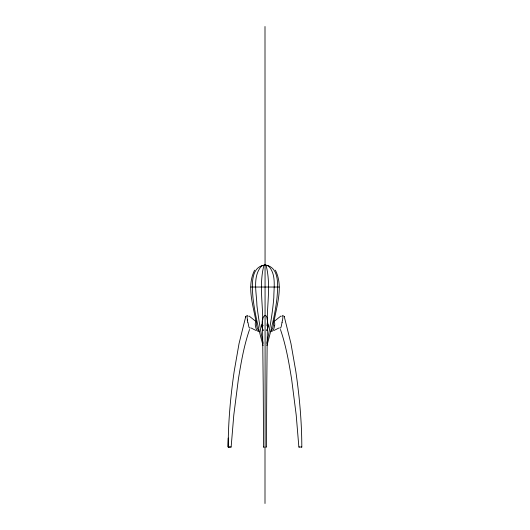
<?xml version="1.0" encoding="UTF-8"?>
<svg xmlns="http://www.w3.org/2000/svg" width="530" height="530" viewBox="0 0 530 530"><rect width="100%" height="100%" fill="white"/><g stroke="black" fill="none" stroke-linecap="round" stroke-linejoin="round"><path stroke-width="0.79" d="M263.211 330.15L262.615 329.037A8.261 8.082 -4 0 1 262.105 327.268L262.012 325.831A7.48 7.321 -6.1 0 1 262.357 323.909L262.688 323.061M266.457 447.048L266.623 412.148A576.832 27.076 -90 0 1 266.782 385.84L266.848 377.466C267.041 358.87 267.12 340.273 267.537 321.683C267.1 308.752 259.654 319.179 263.112 325.811M249.564 329.468C243.972 345.6 241.09 362.507 238.361 379.314L233.803 414.983L231.14 446.982L228.191 447.062C228.211 421.714 230.55 396.413 234.187 371.338L239.037 343.599L245.741 316.582M228.198 446.989L228.304 438.032L228.191 446.982L228.649 447.062M267.226 320.04C267.458 302.093 270.638 283.471 266.212 265.881L265 265C249.928 266.776 252.181 286.591 252.956 297.608C254.778 313.892 258.772 329.826 263.072 345.606M267.365 322.624L267.842 324.055A9.129 8.831 0.8 0 1 268.061 326.248L267.968 327.301A10.653 10.302 0.8 0 1 267.61 328.832L266.835 330.594M267.312 323.061L267.65 323.909A7.48 7.321 5 0 1 267.988 325.831L267.895 327.268A8.261 8.082 5.3 0 1 267.392 329.037L266.789 330.15M256.368 321.823L256.421 324.055A9.129 4.445 73.1 0 0 256.944 326.772L257.096 327.301A10.653 5.181 73.1 0 0 257.62 328.832L258.998 331.541M262.198 324.234L262.118 325.281A21.326 1 -90 0 1 262.085 325.718L262.012 326.334M262.204 324.141L262.244 323.585A30.839 1.451 -90 0 1 262.31 322.704M258.653 329.806C258.726 332.641 256.474 330.66 256.308 329.037A8.261 4.18 76.3 0 1 255.712 327.275L255.606 326.805A7.268 3.703 76.3 0 1 255.42 325.831A7.48 3.776 76.4 0 1 255.261 323.916L255.5 321.736L256.228 321.087M266.848 343.4C269.849 328.249 272.559 313.011 273.818 297.608C273.798 287.18 276.521 273.983 268.319 265.881L265 265L261.681 265.881C252.187 276.322 256.593 292.5 256.911 305.3C258.382 318.093 260.634 330.773 263.152 343.4M282.536 320.358L283.113 315.297L281.794 316.284M282.145 322.26C281.543 323.479 281.351 329.435 279.741 327.951M274.123 320.809C277.071 304.565 283.358 285.928 275.381 270.168M266.928 345.606C271.227 329.826 275.222 313.892 277.044 297.608C277.819 286.591 280.072 266.776 265 265L263.788 265.881C259.362 283.471 262.542 302.093 262.774 320.04M266.888 325.811L267.557 321.65L267.643 322.2A15.668 0.735 -90 0 1 267.683 322.664M245.648 316.887L245.516 317.324L245.834 316.277L245.708 316.695M250.259 327.951C248.649 329.435 248.457 323.479 247.855 322.26M262.635 322.624L262.158 324.055A9.129 8.831 -1 0 0 261.939 326.248L262.032 327.301A10.653 10.302 -0.7 0 0 262.39 328.832L263.165 330.594M254.619 270.168C246.642 285.928 252.929 304.565 255.877 320.809M271.002 331.541L272.38 328.832A10.653 5.181 -73.1 0 0 272.904 327.301L273.056 326.772A9.129 4.452 -73.1 0 0 273.586 324.055L273.632 321.823M280.827 316.072L274.765 320.928M274.129 330.409L278.886 328.01M273.772 321.087L274.5 321.736L274.752 323.909A7.48 3.803 -76.3 0 1 274.666 325.327M262.516 322.836L263.218 385.84A576.832 27.076 90 0 1 263.377 412.148L263.496 447.048L264.099 447.062M231.113 447.042L230.663 447.048M263.668 447.055L263.834 447.055M280.436 329.468C286.028 345.6 288.91 362.507 291.639 379.314L296.197 414.983L298.86 446.982L301.808 447.062C301.789 421.714 299.45 396.413 295.813 371.338L290.963 343.599L284.259 316.582M301.782 447.062L301.457 447.062M266.166 447.055L265.987 447.062M229.311 447.055L229.921 447.042M250.836 287.035L279.164 287.035M265.106 447.062L265 26.5M299.437 447.048L298.887 447.042M251.114 328.01L255.871 330.409M249.173 316.072L255.235 320.928M248.206 316.284L246.887 315.297L247.464 320.358M268.001 326.374L267.915 325.718A21.326 1 90 0 1 267.882 325.281L267.756 323.585A30.839 1.451 90 0 0 267.69 322.704M284.166 316.277L284.292 316.695M271.347 329.806C271.274 332.641 273.526 330.66 273.692 329.037A8.261 4.147 -76.2 0 0 274.262 327.262L274.394 326.805A7.268 3.71 -76.3 0 0 274.659 325.327M262.509 322.584L262.436 321.67L262.357 322.2A15.668 0.735 90 0 0 262.317 322.664M265 447.188L265 503.5M282.338 320.782A12.866 0.49 -78 0 1 282.013 322.339M247.729 322.18A12.866 0.716 77.8 0 1 247.265 319.941"/></g></svg>
